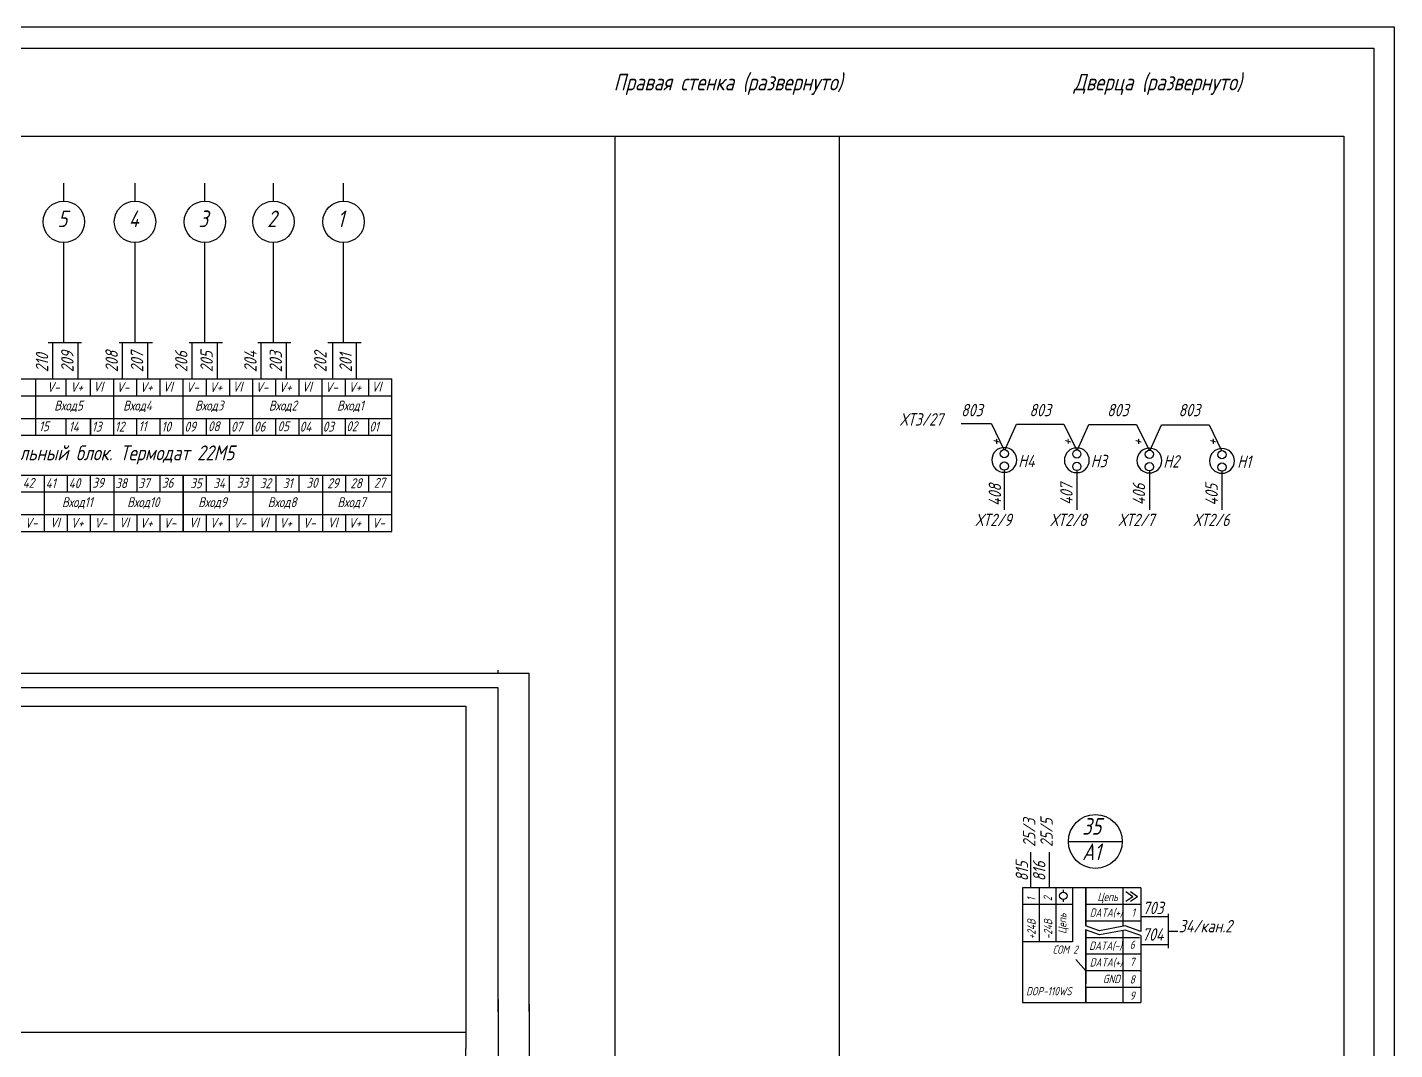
# Model space of a CAD drawing. Header units: millimetres. Extents: x 2287 to 5142, y -19 to 884.
# Drawn here: x 2798.5 to 3128.2, y 327.9 to 574.6 of the extents above; entities that cross this region are included whole.
import ezdxf

# ---------------------------------------------------------------- set-up
doc = ezdxf.new("R2010")
doc.units = ezdxf.units.MM
for name, color, linetype in [('ÐÙ¯Ú 1', 7, 'Continuous'), ('АСУТП', 7, 'Continuous'), ('ссылки', 7, 'Continuous')]:
    doc.layers.add(name, color=color, linetype=linetype)
doc.styles.add('GOST тип А', font='GOST_A.TTF', dxfattribs={"oblique": 15})
doc.styles.add('ROMANC', font='GOST_A.TTF', dxfattribs={"oblique": 15, "height": 3})
doc.styles.get("Standard").update_dxf_attribs({"font": 'GOST_A.TTF', "width": 0.8, "oblique": 15, "height": 3})
doc.styles.add('АСУТП', font='GOST_A.TTF', dxfattribs={"oblique": 15})

msp = doc.modelspace()

# ---------------------------------------------------------------- linework, layer by layer
at = {"color": 7}
for p, q in [((3128.24, 574.58), (2287.24, 574.58)), ((3128.24, -19.42), (3128.24, 574.58)), ((2804.6, 489.88, -124.48), (2804.6, 498.58, -124.48)), ((2807.26, 498.57), (2807.26, 499.32)), ((2810.71, 489.88, -124.48), (2810.71, 498.58, -124.48)), ((2821.4, 489.88, -124.48), (2821.4, 498.58, -124.48)), ((2824.43, 498.57), (2824.43, 499.32)), ((2827.52, 489.88, -124.48), (2827.52, 498.58, -124.48)), ((2838.19, 489.88, -124.48), (2838.19, 498.58, -124.48)), ((2841.28, 498.57), (2841.28, 499.32)), ((2844.3, 489.88, -124.48), (2844.3, 498.58, -124.48)), ((2854.87, 489.88, -124.48), (2854.87, 498.58, -124.48)), ((2857.82, 498.57), (2857.82, 499.32)), ((2860.98, 489.88, -124.48), (2860.98, 498.58, -124.48)), ((2872.11, 489.88, -124.48), (2872.11, 498.58, -124.48)), ((2874.74, 498.57), (2874.74, 499.32)), ((2877.83, 489.88, -124.48), (2877.83, 498.58, -124.48)), ((2807.84, 485.79, -124.48), (2807.84, 489.82, -124.48)), ((2813.73, 485.79, -124.48), (2813.73, 489.82, -124.48)), ((2824.85, 485.79, -124.48), (2824.85, 489.82, -124.48)), ((2830.53, 485.79, -124.48), (2830.53, 489.82, -124.48)), ((2841.7, 485.79, -124.48), (2841.7, 489.82, -124.48)), ((2847.32, 485.79, -124.48), (2847.32, 489.82, -124.48)), ((2858.42, 485.79, -124.48), (2858.42, 489.82, -124.48)), ((2864, 485.79, -124.48), (2864, 489.82, -124.48)), ((2875.17, 485.79, -124.48), (2875.17, 489.82, -124.48)), ((2880.85, 485.79, -124.48), (2880.85, 489.82, -124.48)), ((2886.4, 485.79, -124.48), (2886.4, 489.82, -124.48)), ((2768.42, 485.7, -124.48), (2886.4, 485.7, -124.48)), ((2886.4, 476.16, -124.48), (2886.4, 485.7, -124.48)), ((2768.42, 480.2, -124.48), (2886.4, 480.2, -124.48)), ((2807.84, 476.16, -124.48), (2807.84, 480.2, -124.48)), ((2813.73, 476.16, -124.48), (2813.73, 480.2, -124.48)), ((2813.75, 476.16, -124.48), (2813.75, 480.2, -124.48)), ((2824.85, 476.16, -124.48), (2824.85, 480.2, -124.48)), ((2830.53, 476.16, -124.48), (2830.53, 480.2, -124.48)), ((2830.53, 476.16, -124.48), (2830.53, 480.2, -124.48)), ((2841.64, 476.16, -124.48), (2841.64, 480.2, -124.48)), ((2847.32, 476.16, -124.48), (2847.32, 480.2, -124.48)), ((2858.42, 476.16, -124.48), (2858.42, 480.2, -124.48)), ((2864, 476.16, -124.48), (2864, 480.2, -124.48)), ((2864, 476.16, -124.48), (2864, 480.2, -124.48)), ((2864, 476.16, -124.48), (2864, 480.2, -124.48)), ((2864.06, 476.16, -124.48), (2864.06, 480.2, -124.48)), ((2875.17, 476.16, -124.48), (2875.17, 480.2, -124.48)), ((2880.85, 476.16, -124.48), (2880.85, 480.2, -124.48)), ((2880.85, 476.16, -124.48), (2880.85, 480.2, -124.48)), ((2886.4, 476.16, -124.48), (2886.4, 480.2, -124.48)), ((2886.4, 476.16, -124.48), (2886.4, 480.2, -124.48)), ((2886.4, 476.16, -124.48), (2886.4, 480.2, -124.48)), ((3030.99, 478.95), (3023.72, 478.95)), ((3030.99, 478.95), (3034.02, 472.72)), ((3034.28, 472.73), (3037.02, 478.87)), ((3037.02, 478.87), (3048.49, 478.87)), ((3048.49, 478.87), (3051.52, 472.64)), ((3051.78, 472.65), (3054.52, 478.79)), ((3054.52, 478.79), (3065.99, 478.79)), ((3065.99, 478.79), (3069.02, 472.56)), ((3069.28, 472.57), (3072.02, 478.7)), ((3072.02, 478.7), (3083.49, 478.7)), ((3083.49, 478.7), (3086.52, 472.47)), ((2802.62, 462.51, -124.48), (2802.62, 466.55, -124.48)), ((2808.17, 462.51, -124.48), (2808.17, 466.55, -124.48)), ((2813.72, 462.51, -124.48), (2813.72, 466.55, -124.48)), ((2824.95, 462.51, -124.48), (2824.95, 466.55, -124.48)), ((2830.5, 462.51, -124.48), (2830.5, 466.55, -124.48)), ((2836.08, 462.51, -124.48), (2836.08, 466.55, -124.48)), ((2836.08, 462.51, -124.48), (2836.08, 466.55, -124.48)), ((2836.08, 462.51, -124.48), (2836.08, 466.55, -124.48)), ((2836.15, 462.51, -124.48), (2836.15, 466.55, -124.48)), ((2841.7, 462.51, -124.48), (2841.7, 466.55, -124.48)), ((2847.25, 462.51, -124.48), (2847.25, 466.55, -124.48)), ((2852.93, 462.51, -124.48), (2852.93, 466.55, -124.48)), ((2858.48, 462.51, -124.48), (2858.48, 466.55, -124.48)), ((2864.03, 462.51, -124.48), (2864.03, 466.55, -124.48)), ((2875.27, 462.51, -124.48), (2875.27, 466.55, -124.48)), ((2880.82, 462.51, -124.48), (2880.82, 466.55, -124.48)), ((2886.4, 462.51, -124.48), (2886.4, 466.55, -124.48)), ((2886.4, 462.51, -124.48), (2886.4, 466.55, -124.48)), ((2886.4, 462.51, -124.48), (2886.4, 466.55, -124.48)), ((3034.09, 467.73), (3034.09, 458.17)), ((3051.59, 467.65), (3051.59, 458.17)), ((3069.09, 467.57), (3069.09, 458.17)), ((3086.59, 467.49), (3086.59, 458.17)), ((2785.82, 462.51, -124.48), (2886.4, 462.51, -124.48)), ((2802.62, 452.99, -124.48), (2802.62, 462.51, -124.48)), ((2836.08, 452.99, -124.48), (2836.08, 462.51, -124.48)), ((2836.08, 452.99, -124.48), (2836.08, 462.51, -124.48)), ((2836.08, 452.99, -124.48), (2836.08, 462.51, -124.48)), ((2836.15, 452.99, -124.48), (2836.15, 462.51, -124.48)), ((2852.93, 452.99, -124.48), (2852.93, 462.51, -124.48)), ((2886.4, 452.99, -124.48), (2886.4, 462.51, -124.48)), ((2886.4, 452.99, -124.48), (2886.4, 462.51, -124.48)), ((2785.84, 457.03, -124.48), (2886.4, 457.03, -124.48)), ((2808.17, 452.99, -124.48), (2808.17, 457.03, -124.48)), ((2813.72, 452.99, -124.48), (2813.72, 457.03, -124.48)), ((2824.95, 452.99, -124.48), (2824.95, 457.03, -124.48)), ((2830.5, 452.99, -124.48), (2830.5, 457.03, -124.48)), ((2841.7, 452.99, -124.48), (2841.7, 457.03, -124.48)), ((2847.25, 452.99, -124.48), (2847.25, 457.03, -124.48)), ((2858.48, 452.99, -124.48), (2858.48, 457.03, -124.48)), ((2864.03, 452.99, -124.48), (2864.03, 457.03, -124.48)), ((2875.27, 452.99, -124.48), (2875.27, 457.03, -124.48)), ((2880.82, 452.99, -124.48), (2880.82, 457.03, -124.48)), ((3040.47, 366.97), (3040.47, 375.62)), ((3044.96, 366.97), (3044.96, 375.62)), ((3053.72, 346.96), (3051.35, 349.69)), ((3066.99, 342.96), (3053.72, 342.96))]:
    msp.add_line(p, q, dxfattribs=at)
at = {"color": 7, "lineweight": 30}
for p, q in [((2307.24, 569.58), (3123.24, 569.58)), ((3123.24, 569.58), (3123.24, -14.42)), ((2807.26, 532.71), (2807.26, 536.96)), ((2824.43, 532.71), (2824.43, 536.96)), ((2841.28, 532.71), (2841.28, 536.96)), ((2857.82, 532.71), (2857.82, 536.96)), ((2874.74, 532.71), (2874.74, 536.96)), ((2807.26, 498.57), (2807.26, 522.66)), ((2824.43, 498.57), (2824.43, 522.66)), ((2841.28, 498.57), (2841.28, 522.66)), ((2857.82, 498.57), (2857.82, 522.66)), ((2874.74, 498.57), (2874.74, 522.66)), ((2803.46, 498.57), (2811.49, 498.57)), ((2820.63, 498.57), (2828.66, 498.57)), ((2837.48, 498.57), (2845.5, 498.57)), ((2854.02, 498.57), (2862.05, 498.57)), ((2870.94, 498.57), (2878.97, 498.57)), ((2744.84, 489.82, -124.48), (2886.4, 489.82, -124.48)), ((2800.49, 485.79, -124.48), (2800.49, 489.82, -124.48)), ((2819.3, 485.79, -124.48), (2819.3, 489.82, -124.48)), ((2836.08, 485.79, -124.48), (2836.08, 489.82, -124.48)), ((2852.87, 485.79, -124.48), (2852.87, 489.82, -124.48)), ((2869.61, 485.79, -124.48), (2869.61, 489.82, -124.48)), ((2886.4, 452.99, -124.48), (2886.4, 489.82, -124.48)), ((2886.4, 485.79, -124.48), (2886.4, 489.82, -124.48)), ((2800.49, 476.16, -124.48), (2800.49, 485.7, -124.48)), ((2819.3, 476.16, -124.48), (2819.3, 485.7, -124.48)), ((2836.08, 476.16, -124.48), (2836.08, 485.7, -124.48)), ((2852.87, 476.16, -124.48), (2852.87, 485.7, -124.48)), ((2869.61, 476.16, -124.48), (2869.61, 485.7, -124.48)), ((2886.4, 452.99, -124.48), (2886.4, 485.7, -124.48)), ((2744.84, 476.16, -124.48), (2886.4, 476.16, -124.48)), ((2785.82, 466.55, -124.48), (2886.4, 466.55, -124.48)), ((2802.62, 462.51, -124.48), (2802.62, 466.55, -124.48)), ((2819.4, 462.51, -124.48), (2819.4, 466.55, -124.48)), ((2852.93, 462.51, -124.48), (2852.93, 466.55, -124.48)), ((2869.71, 462.51, -124.48), (2869.71, 466.55, -124.48)), ((2802.62, 452.99, -124.48), (2802.62, 462.51, -124.48)), ((2819.4, 452.99, -124.48), (2819.4, 462.51, -124.48)), ((2852.93, 452.99, -124.48), (2852.93, 462.51, -124.48)), ((2869.71, 452.99, -124.48), (2869.71, 462.51, -124.48)), ((2744.84, 452.99, -124.48), (2886.4, 452.99, -124.48)), ((2912.03, 418.8), (2912.03, 419.5)), ((2682.67, 418.8), (2919.51, 418.8)), ((2919.51, 337.16), (2919.51, 418.8)), ((2912.03, 415.21), (2661.85, 415.21)), ((2912.03, 337.06), (2912.03, 415.21)), ((2630.21, 410.82, -124.48), (2904.19, 410.82, -124.48)), ((2904.19, 410.82, -124.48), (2904.19, 328.24, -124.48)), ((3073.65, 360.73), (3073.65, 352.47)), ((3073.65, 356.51), (3075.95, 356.51)), ((2912.07, 326.11), (2912.07, 340.07)), ((2919.51, 338.9), (2919.51, 341.19)), ((2919.51, 338.9), (2919.51, 95.13)), ((2537.06, 332.16), (2904.19, 332.16)), ((2904.19, 232.03, -124.48), (2904.19, 328.24, -124.48))]:
    msp.add_line(p, q, dxfattribs=at)
at = {"color": 250}
msp.add_line((2940.24, 45.03, -248.96), (2940.24, 456.11, -248.96), dxfattribs=at)
at = {"color": 7, "linetype": 'Continuous'}
msp.add_line((3049.56, 378.18, -124.48), (3062.56, 378.18, -124.48), dxfattribs=at)
at = {"color": 7, "lineweight": 30}
for centre in [(2807.26, 527.66), (2824.43, 527.66), (2841.28, 527.66), (2857.82, 527.66), (2874.74, 527.66)]:
    msp.add_circle(centre, 5, dxfattribs=at)
at = {"color": 7, "linetype": 'Continuous'}
for centre, radius in [((3034.09, 471.73), 1), ((3051.59, 471.65), 1), ((3069.09, 471.57), 1), ((3086.59, 471.49), 1), ((3034.09, 468.73), 1), ((3051.59, 468.65), 1), ((3069.09, 468.57), 1), ((3086.59, 468.49), 1), ((3056.06, 378.18, -124.48), 6.5)]:
    msp.add_circle(centre, radius, dxfattribs=at)
at = {"layer": 'ÐÙ¯Ú 1', "color": 7, "lineweight": 30, "extrusion": (0, 0, -1)}
for centre in [(3034.09, 470.23), (3051.59, 470.15), (3069.09, 470.07), (3086.59, 469.99)]:
    msp.add_ellipse(centre, major_axis=(-3, 0), ratio=1, dxfattribs=at)
at = {"layer": 'АСУТП', "color": 7}
for p, q in [((2315.09, 548.31, -248.96), (3116.01, 548.31, -248.96)), ((2940.24, 45.03, -248.96), (2940.24, 548.31, -248.96)), ((2994.34, 49.89, -248.96), (2994.34, 548.31, -248.96)), ((3116.01, 548.31, -248.96), (3116.01, 49.89, -248.96)), ((3063.39, 366.08), (3065.06, 364.91)), ((3064.55, 366.08), (3066.22, 364.91)), ((3063.39, 363.75), (3065.06, 364.91)), ((3064.55, 363.75), (3066.22, 364.91)), ((3066.99, 360.05), (3073.65, 360.05)), ((3057.02, 356.65), (3053.66, 357.85)), ((3057.02, 355.64), (3053.66, 356.83)), ((3063.27, 357.8), (3057.02, 356.65)), ((3063.27, 356.79), (3057.02, 355.64)), ((3066.99, 356.49), (3063.27, 357.8)), ((3066.99, 355.48), (3063.27, 356.79)), ((3066.99, 353.28), (3073.65, 353.28))]:
    msp.add_line(p, q, dxfattribs=at)
at = {"layer": 'АСУТП', "color": 7, "linetype": 'Continuous', "lineweight": 30}
for p, q in [((3053.72, 366.97), (3038.52, 366.97)), ((3053.72, 357.83), (3053.72, 366.97)), ((3053.72, 339.35), (3053.72, 356.81)), ((3038.52, 339.35), (3053.72, 339.35))]:
    msp.add_line(p, q, dxfattribs=at)
at = {"layer": 'АСУТП', "color": 7, "lineweight": 30, "ltscale": 0.5}
for p, q in [((3038.52, 366.97), (3038.52, 339.35)), ((3046.52, 366.97), (3046.52, 353.96)), ((3050.52, 366.97), (3050.52, 353.96)), ((3066.99, 366.96), (3053.72, 366.96)), ((3053.72, 366.96), (3053.72, 357.83)), ((3062.72, 366.96), (3062.72, 357.7)), ((3066.99, 366.96), (3066.99, 356.49)), ((3050.52, 362.97), (3038.52, 362.97)), ((3066.99, 362.96), (3053.72, 362.96)), ((3053.72, 356.81), (3053.72, 343.79)), ((3062.72, 356.69), (3062.72, 339.35)), ((3050.52, 353.96), (3038.52, 353.96)), ((3066.99, 355.48), (3066.99, 342.45)), ((3053.72, 342.77), (3053.72, 339.35)), ((3066.99, 342.93), (3066.99, 339.35)), ((3053.72, 339.35), (3066.99, 339.35))]:
    msp.add_line(p, q, dxfattribs=at)
at = {"layer": 'АСУТП', "color": 7, "ltscale": 0.5}
for p, q in [((3042.52, 366.97), (3042.52, 353.96)), ((3066.99, 358.96), (3053.72, 358.96)), ((3066.72, 354.96), (3053.72, 354.96)), ((3066.99, 350.96), (3053.72, 350.96)), ((3066.72, 346.96), (3053.72, 346.96)), ((3066.99, 346.96), (3053.72, 346.96)), ((3058.93, 342.96), (3056.04, 342.96)), ((3066.99, 342.96), (3065.53, 342.96))]:
    msp.add_line(p, q, dxfattribs=at)
at = {"layer": 'АСУТП', "color": 7, "lineweight": 30}
for p, q in [((3048.33, 366.49), (3048.33, 365.96)), ((3048.33, 364.16), (3048.33, 363.64)), ((3073.65, 360.73), (3073.65, 356.51))]:
    msp.add_line(p, q, dxfattribs=at)
at = {"layer": 'АСУТП', "color": 7, "linetype": 'Continuous', "lineweight": 30}
msp.add_circle((3048.33, 365.06), 0.9, dxfattribs=at)

# ---------------------------------------------------------------- texts
at = {"color": 7, "linetype": 'Continuous', "oblique": 15}
for s, height, style, p in [('5', 4, 'ROMANC', (2805.75, 526.38)), ('4', 4, 'ROMANC', (2822.92, 526.38)), ('3', 4, 'ROMANC', (2839.77, 526.38)), ('2', 4, 'ROMANC', (2856.32, 526.38)), ('1', 4, 'ROMANC', (2873.23, 526.38)), ('V-', 2.4, 'GOST тип А', (2803.19, 486.59, -124.48)), ('V+', 2.4, 'GOST тип А', (2808.81, 486.59, -124.48)), ('VI', 2.4, 'GOST тип А', (2814.35, 486.69, -124.48)), ('V-', 2.4, 'GOST тип А', (2819.97, 486.59, -124.48)), ('V+', 2.4, 'GOST тип А', (2825.6, 486.59, -124.48)), ('VI', 2.4, 'GOST тип А', (2831.14, 486.69, -124.48)), ('V-', 2.4, 'GOST тип А', (2836.75, 486.59, -124.48)), ('V+', 2.4, 'GOST тип А', (2842.38, 486.59, -124.48)), ('VI', 2.4, 'GOST тип А', (2847.92, 486.69, -124.48)), ('V-', 2.4, 'GOST тип А', (2853.5, 486.59, -124.48)), ('V+', 2.4, 'GOST тип А', (2859.12, 486.59, -124.48)), ('VI', 2.4, 'GOST тип А', (2864.67, 486.69, -124.48)), ('V-', 2.4, 'GOST тип А', (2870.28, 486.59, -124.48)), ('V+', 2.4, 'GOST тип А', (2875.91, 486.59, -124.48)), ('VI', 2.4, 'GOST тип А', (2881.45, 486.69, -124.48)), ('Вход5', 2.4, 'GOST тип А', (2804.95, 482.14, -124.48)), ('Вход4', 2.4, 'GOST тип А', (2821.57, 482.14, -124.48)), ('Вход3', 2.4, 'GOST тип А', (2838.92, 482.14, -124.48)), ('Вход2', 2.4, 'GOST тип А', (2856.71, 482.14, -124.48)), ('Вход1', 2.4, 'GOST тип А', (2873.16, 482.14, -124.48)), ('15', 2.4, 'GOST тип А', (2801.27, 477.15, -124.48)), ('14', 2.4, 'GOST тип А', (2808.45, 477.05, -124.48)), ('13', 2.4, 'GOST тип А', (2814.02, 477.05, -124.48)), ('12', 2.4, 'GOST тип А', (2819.57, 477.05, -124.48)), ('11', 2.4, 'GOST тип А', (2825.26, 477.15, -124.48)), ('10', 2.4, 'GOST тип А', (2830.8, 477.05, -124.48)), ('09', 2.4, 'GOST тип А', (2836.36, 477.05, -124.48)), ('08', 2.4, 'GOST тип А', (2842.04, 477.15, -124.48)), ('07', 2.4, 'GOST тип А', (2847.59, 477.05, -124.48)), ('06', 2.4, 'GOST тип А', (2853.14, 477.05, -124.48)), ('05', 2.4, 'GOST тип А', (2858.83, 477.15, -124.48)), ('04', 2.4, 'GOST тип А', (2864.16, 477.05, -124.48)), ('03', 2.4, 'GOST тип А', (2869.71, 477.05, -124.48)), ('02', 2.4, 'GOST тип А', (2875.4, 477.15, -124.48)), ('01', 2.4, 'GOST тип А', (2880.94, 477.05, -124.48)), ('Измерительный блок. Термодат 22М5', 3.6, 'GOST тип А', (2779.17, 470.12, -124.48)), ('42', 2.4, 'GOST тип А', (2797.34, 463.5, -124.48)), ('41', 2.4, 'GOST тип А', (2802.89, 463.4, -124.48)), ('40', 2.4, 'GOST тип А', (2808.44, 463.4, -124.48)), ('39', 2.4, 'GOST тип А', (2814.13, 463.5, -124.48)), ('38', 2.4, 'GOST тип А', (2819.67, 463.4, -124.48)), ('37', 2.4, 'GOST тип А', (2825.22, 463.4, -124.48)), ('36', 2.4, 'GOST тип А', (2830.91, 463.5, -124.48)), ('35', 2.4, 'GOST тип А', (2837.74, 463.4, -124.48)), ('34', 2.4, 'GOST тип А', (2843.3, 463.4, -124.48)), ('33', 2.4, 'GOST тип А', (2848.98, 463.5, -124.48)), ('32', 2.4, 'GOST тип А', (2854.53, 463.4, -124.48)), ('31', 2.4, 'GOST тип А', (2860.08, 463.4, -124.48)), ('30', 2.4, 'GOST тип А', (2865.77, 463.5, -124.48)), ('29', 2.4, 'GOST тип А', (2870.81, 463.4, -124.48)), ('28', 2.4, 'GOST тип А', (2876.37, 463.4, -124.48)), ('27', 2.4, 'GOST тип А', (2882.05, 463.5, -124.48)), ('Вход11', 2.4, 'GOST тип А', (2806.81, 458.83, -124.48)), ('Вход10', 2.4, 'GOST тип А', (2822.54, 458.83, -124.48)), ('Вход9', 2.4, 'GOST тип А', (2839.67, 458.83, -124.48)), ('Вход8', 2.4, 'GOST тип А', (2856.45, 458.83, -124.48)), ('Вход7', 2.4, 'GOST тип А', (2873.24, 458.83, -124.48)), ('V-', 2.4, 'GOST тип А', (2797.84, 453.83, -124.48)), ('VI', 2.4, 'GOST тип А', (2803.9, 453.93, -124.48)), ('V+', 2.4, 'GOST тип А', (2808.92, 453.83, -124.48)), ('V-', 2.4, 'GOST тип А', (2814.62, 453.83, -124.48)), ('VI', 2.4, 'GOST тип А', (2820.58, 453.93, -124.48)), ('V+', 2.4, 'GOST тип А', (2825.6, 453.83, -124.48)), ('V-', 2.4, 'GOST тип А', (2831.3, 453.83, -124.48)), ('VI', 2.4, 'GOST тип А', (2837.43, 453.93, -124.48)), ('V+', 2.4, 'GOST тип А', (2842.45, 453.83, -124.48)), ('V-', 2.4, 'GOST тип А', (2848.15, 453.83, -124.48)), ('VI', 2.4, 'GOST тип А', (2854.21, 453.93, -124.48)), ('V+', 2.4, 'GOST тип А', (2859.23, 453.83, -124.48)), ('V-', 2.4, 'GOST тип А', (2864.93, 453.83, -124.48)), ('VI', 2.4, 'GOST тип А', (2870.89, 453.93, -124.48)), ('V+', 2.4, 'GOST тип А', (2875.91, 453.83, -124.48)), ('V-', 2.4, 'GOST тип А', (2881.62, 453.83, -124.48))]:
    msp.add_text(s, height=height, dxfattribs=dict(at, style=style)).set_placement(p)
at = {"color": 7, "linetype": 'Continuous', "style": 'GOST тип А', "oblique": 15}
for s, p in [('210', (2803.5, 491.38, -124.48)), ('209', (2809.61, 491.38, -124.48)), ('208', (2820.3, 491.38, -124.48)), ('207', (2826.42, 491.38, -124.48)), ('206', (2837.09, 491.38, -124.48)), ('205', (2843.2, 491.38, -124.48)), ('204', (2853.77, 491.38, -124.48)), ('203', (2859.88, 491.38, -124.48)), ('202', (2870.62, 491.38, -124.48)), ('201', (2876.73, 491.38, -124.48))]:
    msp.add_text(s, height=3, rotation=90, dxfattribs=at).set_placement(p)
at = {"color": 7, "linetype": 'Continuous', "oblique": 15}
for s, height, p in [('ХТ3/27', 3, (3008.92, 478.49)), ('803', 3, (3023.67, 480.74)), ('803', 3, (3040.14, 480.74)), ('803', 3, (3058.89, 480.74)), ('803', 3, (3076.12, 480.74)), ('Н4', 3, (3037.44, 468.45)), ('Н3', 3, (3054.94, 468.45)), ('Н2', 3, (3072.44, 468.37)), ('Н1', 3, (3090.26, 468.29)), ('ХТ2/9', 3, (3027.1, 454.24)), ('ХТ2/8', 3, (3045.17, 454.24)), ('ХТ2/7', 3, (3061.6, 454.24)), ('ХТ2/6', 3, (3079.67, 454.24)), ('35', 4, (3052.87, 379.81, -124.48)), ('А1', 4, (3052.87, 373.7, -124.48))]:
    msp.add_text(s, height=height, dxfattribs=at).set_placement(p)
for s, p in [('+', (3033.44, 473.56)), ('+', (3050.69, 473.56)), ('+', (3067.69, 473.56)), ('+', (3085.69, 473.56)), ('407', (3050.57, 459.36)), ('405', (3085.57, 459.2)), ('408', (3033.32, 459.11)), ('406', (3068.07, 459.28))]:
    msp.add_text(s, height=3, rotation=90, dxfattribs=at).set_placement(p)
at = {"color": 7, "oblique": 15}
for s, p in [('25/3', (3041.6, 376.84)), ('25/5', (3045.79, 376.84))]:
    msp.add_text(s, height=3, rotation=90, dxfattribs=at).set_placement(p)
at = {"layer": 'АСУТП', "color": 7, "linetype": 'Continuous', "lineweight": -3, "style": 'АСУТП', "oblique": 15}
for s, p in [('815', (3039.83, 368.57)), ('816', (3044.01, 368.57))]:
    msp.add_text(s, height=3, rotation=90, dxfattribs=at).set_placement(p)
at = {"layer": 'АСУТП', "color": 7, "linetype": 'Continuous', "style": 'АСУТП', "oblique": 15}
for s, p in [('1', (3041.57, 363.8)), ('2', (3045.57, 363.8)), ('+24В', (3041.64, 354.59)), ('Цепь', (3049.08, 355.87))]:
    msp.add_text(s, height=2, rotation=90, dxfattribs=at).set_placement(p)
for s, height, p in [('Цепь', 2, (3056.55, 363.81)), ('703', 3, (3067.44, 360.64)), ('1', 2, (3064.79, 360.01)), ('704', 3, (3067.3, 354.23)), ('34/кан.2', 3, (3076.18, 356.25)), ('СОМ 2', 2, (3045.76, 351.08)), ('DATA(-)', 2, (3054.56, 352.01)), ('6', 2, (3064.36, 352.27)), ('7', 2, (3064.36, 348.11)), ('DOP-110WS', 2, (3039.33, 341.05)), ('GND', 2, (3057.87, 344.01)), ('8', 2, (3064.36, 343.89)), ('9', 2, (3064.36, 339.98))]:
    msp.add_text(s, height=height, dxfattribs=at).set_placement(p)
at = {"layer": 'АСУТП', "color": 7, "linetype": 'Continuous', "lineweight": 30, "style": 'АСУТП', "oblique": 15}
msp.add_text('-24В', height=2, rotation=90, dxfattribs=at).set_placement((3045.64, 354.59))
for p in [(3054.7, 360.01), (3054.7, 348.01)]:
    msp.add_text('DATA(+)', height=2, dxfattribs=at).set_placement(p)
at = {"layer": 'ссылки', "color": 7, "style": 'GOST тип А', "oblique": 15}
for s, p in [('Правая стенка (развернуто)', (2939.88, 559.36, -124.48)), ('Дверца (развернуто)', (3050.85, 559.36, -124.48))]:
    msp.add_text(s, height=4, dxfattribs=at).set_placement(p)

doc.saveas('drawing.dxf')
